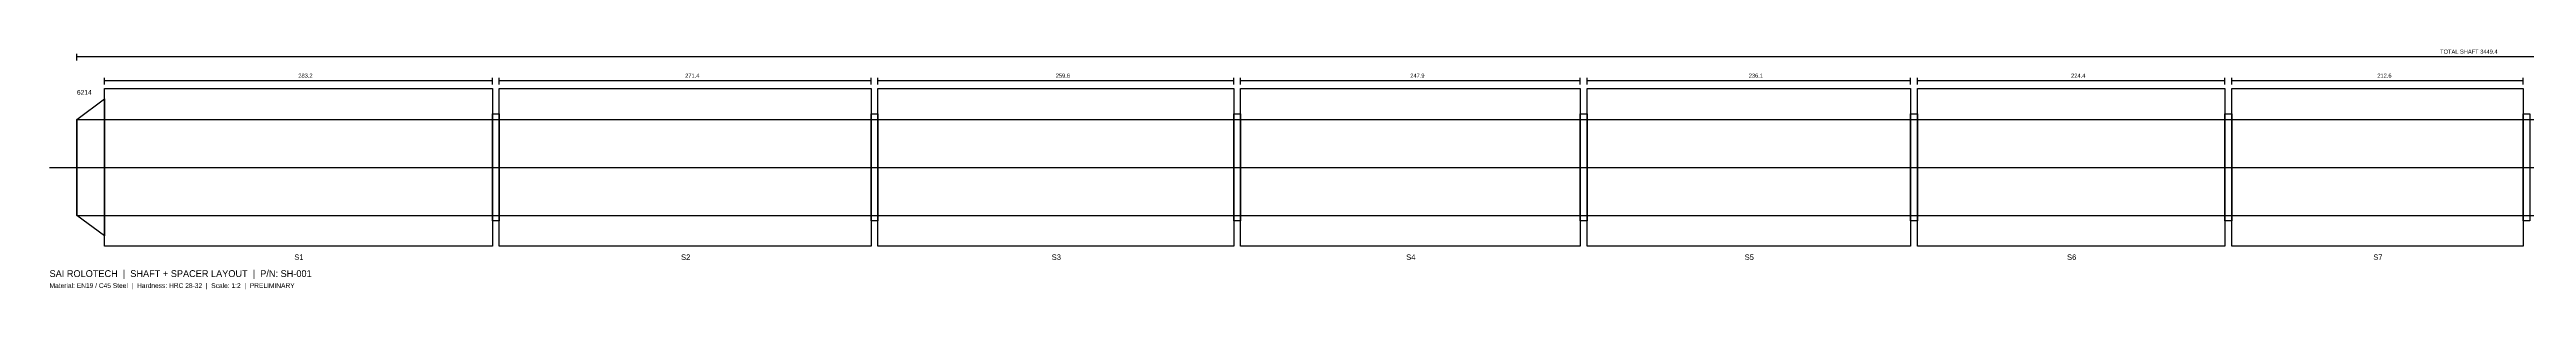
# Model space of a CAD drawing. Header units: metres. Extents: x -20 to 3497, y -89 to 86.
# Drawn here: x -20 to 1788, y -89 to 86 of the extents above; entities that cross this region are included whole.
import ezdxf

# ---------------------------------------------------------------- set-up
doc = ezdxf.new("R2010")
doc.units = ezdxf.units.M
for name, color, linetype in [('CENTRE', 1, 'Continuous'), ('DIMENSION', 2, 'Continuous'), ('HATCH', 8, 'Continuous'), ('NOTES', 3, 'Continuous'), ('OUTLINE', 7, 'Continuous'), ('TITLE', 4, 'Continuous')]:
    doc.layers.add(name, color=color, linetype=linetype)

msp = doc.modelspace()

# ---------------------------------------------------------------- linework, layer by layer
at = {"layer": 'CENTRE'}
msp.add_line((-20, 0), (3469.4, 0), dxfattribs=at)
at = {"layer": 'DIMENSION', "color": 2}
for p, q in [((0, 78), (0, 83)), ((0, 81), (3449.4, 81)), ((20, 60.5), (20, 65.5)), ((20, 63.5), (303.2, 63.5)), ((303.2, 60.5), (303.2, 65.5)), ((308.2, 60.5), (308.2, 65.5)), ((308.2, 63.5), (579.6, 63.5)), ((579.6, 60.5), (579.6, 65.5)), ((584.6, 60.5), (584.6, 65.5)), ((584.6, 63.5), (844.2, 63.5)), ((844.2, 60.5), (844.2, 65.5)), ((849.2, 60.5), (849.2, 65.5)), ((849.2, 63.5), (1097.1, 63.5)), ((1097.1, 60.5), (1097.1, 65.5)), ((1102.1, 60.5), (1102.1, 65.5)), ((1102.1, 63.5), (1338.2, 63.5)), ((1338.2, 60.5), (1338.2, 65.5)), ((1343.2, 60.5), (1343.2, 65.5)), ((1343.2, 63.5), (1567.6, 63.5)), ((1567.6, 60.5), (1567.6, 65.5)), ((1572.6, 60.5), (1572.6, 65.5)), ((1572.6, 63.5), (1785.2, 63.5)), ((1785.2, 60.5), (1785.2, 65.5))]:
    msp.add_line(p, q, dxfattribs=at)
at = {"layer": 'HATCH'}
for points in [[(303.2, 39), (308.2, 39), (308.2, -39), (303.2, -39)], [(579.6, 39), (584.6, 39), (584.6, -39), (579.6, -39)], [(844.2, 39), (849.2, 39), (849.2, -39), (844.2, -39)], [(1097.1, 39), (1102.1, 39), (1102.1, -39), (1097.1, -39)], [(1338.2, 39), (1343.2, 39), (1343.2, -39), (1338.2, -39)], [(1567.6, 39), (1572.6, 39), (1572.6, -39), (1567.6, -39)], [(1785.2, 39), (1790.2, 39), (1790.2, -39), (1785.2, -39)]]:
    msp.add_lwpolyline(points, close=True, dxfattribs=at)
at = {"layer": 'OUTLINE'}
for p, q in [((0, 35), (3449.4, 35)), ((0, 35), (0, -35)), ((0, -35), (3449.4, -35))]:
    msp.add_line(p, q, dxfattribs=at)
for points in [[(20, 57.5), (303.2, 57.5), (303.2, -57.5), (20, -57.5)], [(308.2, 57.5), (579.6, 57.5), (579.6, -57.5), (308.2, -57.5)], [(584.6, 57.5), (844.2, 57.5), (844.2, -57.5), (584.6, -57.5)], [(849.2, 57.5), (1097.1, 57.5), (1097.1, -57.5), (849.2, -57.5)], [(1102.1, 57.5), (1338.2, 57.5), (1338.2, -57.5), (1102.1, -57.5)], [(1343.2, 57.5), (1567.6, 57.5), (1567.6, -57.5), (1343.2, -57.5)], [(1572.6, 57.5), (1785.2, 57.5), (1785.2, -57.5), (1572.6, -57.5)], [(0, 35), (20, 50), (20, -50), (0, -35)]]:
    msp.add_lwpolyline(points, close=True, dxfattribs=at)

# ---------------------------------------------------------------- texts
at = {"layer": 'DIMENSION'}
for s, p in [('TOTAL SHAFT 3449.4', (1724.7, 83)), ('283.2', (161.6, 65.5)), ('271.4', (443.9, 65.5)), ('259.6', (714.4, 65.5)), ('247.9', (973.1, 65.5)), ('236.1', (1220.1, 65.5)), ('224.4', (1455.4, 65.5)), ('212.6', (1678.9, 65.5))]:
    msp.add_text(s, height=3, dxfattribs=at).set_placement(p)
at = {"layer": 'NOTES'}
for s, p in [('6214', (0, 53)), ('Material: EN19 / C45 Steel  |  Hardness: HRC 28-32  |  Scale: 1:2  |  PRELIMINARY', (-20, -88))]:
    msp.add_text(s, height=3.5, dxfattribs=at).set_placement(p)
at = {"layer": 'TITLE'}
for s, height, p in [('S1', 4, (158.6, -67.5)), ('S2', 4, (440.9, -67.5)), ('S3', 4, (711.4, -67.5)), ('S4', 4, (970.1, -67.5)), ('S5', 4, (1217.1, -67.5)), ('S6', 4, (1452.4, -67.5)), ('S7', 4, (1675.9, -67.5)), ('SAI ROLOTECH  |  SHAFT + SPACER LAYOUT  |  P/N: SH-001', 5, (-20, -80))]:
    msp.add_text(s, height=height, dxfattribs=at).set_placement(p)

doc.saveas('drawing.dxf')
